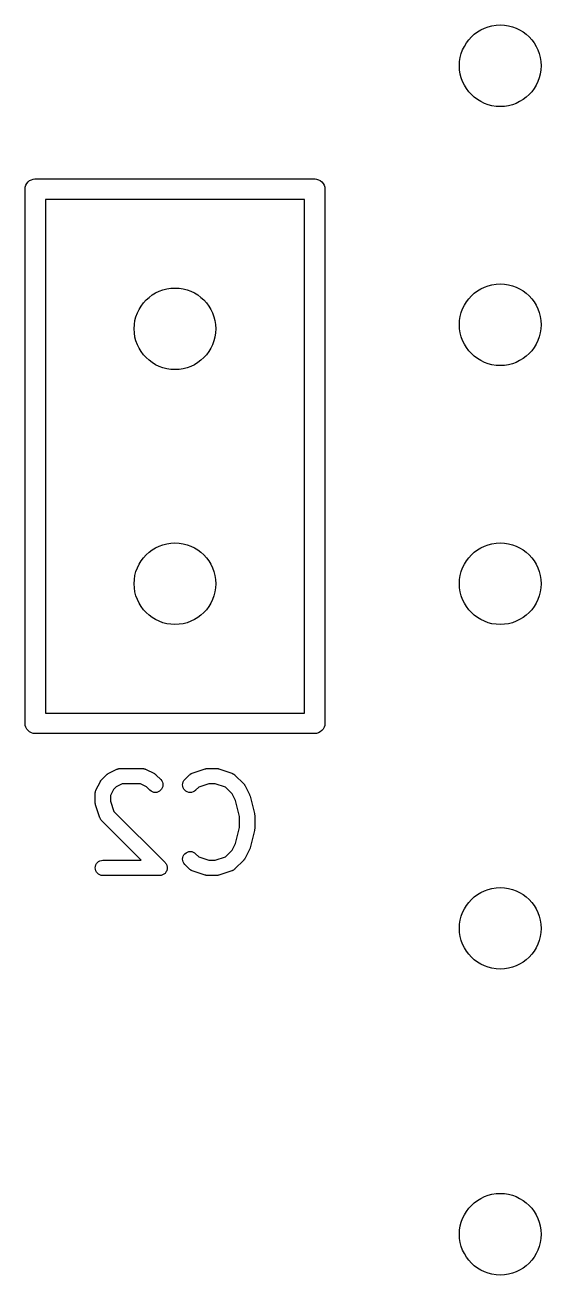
# Model space of a CAD drawing. Extents: x 4.93 to 6.76, y -5.59 to -2.93.
# Drawn here: x 5.513 to 5.7122, y -5.4882 to -5.0055 of the extents above; entities that cross this region are included whole.
import ezdxf

# ---------------------------------------------------------------- set-up
doc = ezdxf.new("R2010")
doc.units = 0
doc.header["$MEASUREMENT"] = 0
doc.layers.add('BLACK', color=7, linetype='CONTINUOUS')

msp = doc.modelspace()

# ---------------------------------------------------------------- linework, layer by layer
at = {"layer": 'BLACK', "linetype": 'CONTINUOUS'}
for p, q in [((5.51305, -5.06813), (5.51327, -5.06738)), ((5.51327, -5.06738), (5.51364, -5.0667)), ((5.51364, -5.0667), (5.51413, -5.0661)), ((5.51413, -5.0661), (5.51473, -5.06561)), ((5.51473, -5.06561), (5.51542, -5.06524)), ((5.51542, -5.06524), (5.51616, -5.06502)), ((5.51616, -5.06502), (5.51674, -5.06496)), ((5.51674, -5.06496), (5.51693, -5.06494)), ((5.51693, -5.06494), (5.51712, -5.06496)), ((5.51712, -5.06496), (5.62461, -5.06496)), ((5.62461, -5.06496), (5.6248, -5.06494)), ((5.6248, -5.06494), (5.625, -5.06496)), ((5.625, -5.06496), (5.62557, -5.06502)), ((5.62557, -5.06502), (5.62632, -5.06524)), ((5.62632, -5.06524), (5.627, -5.06561)), ((5.627, -5.06561), (5.6276, -5.0661)), ((5.6276, -5.0661), (5.62809, -5.0667)), ((5.62809, -5.0667), (5.62846, -5.06738)), ((5.62846, -5.06738), (5.62868, -5.06813)), ((5.51297, -5.0689), (5.51305, -5.06813)), ((5.51299, -5.06909), (5.51297, -5.0689)), ((5.51299, -5.275), (5.51299, -5.06909)), ((5.52087, -5.07283), (5.52087, -5.27126)), ((5.62087, -5.07283), (5.52087, -5.07283)), ((5.62087, -5.27126), (5.62087, -5.07283)), ((5.62868, -5.06813), (5.62876, -5.0689)), ((5.62876, -5.0689), (5.62874, -5.06909)), ((5.62874, -5.06909), (5.62874, -5.275)), ((5.51297, -5.2752), (5.51299, -5.275)), ((5.51305, -5.27597), (5.51297, -5.2752)), ((5.52087, -5.27126), (5.62087, -5.27126)), ((5.62876, -5.2752), (5.62868, -5.27597)), ((5.62874, -5.275), (5.62876, -5.2752)), ((5.51327, -5.27671), (5.51305, -5.27597)), ((5.51364, -5.27739), (5.51327, -5.27671)), ((5.51379, -5.27758), (5.51364, -5.27739)), ((5.51413, -5.27799), (5.51379, -5.27758)), ((5.51473, -5.27849), (5.51413, -5.27799)), ((5.51542, -5.27885), (5.51473, -5.27849)), ((5.51616, -5.27908), (5.51542, -5.27885)), ((5.51693, -5.27915), (5.51616, -5.27908)), ((5.51712, -5.27913), (5.51693, -5.27915)), ((5.62461, -5.27913), (5.51712, -5.27913)), ((5.6248, -5.27915), (5.62461, -5.27913)), ((5.625, -5.27913), (5.6248, -5.27915)), ((5.62557, -5.27908), (5.625, -5.27913)), ((5.62632, -5.27885), (5.62557, -5.27908)), ((5.627, -5.27849), (5.62632, -5.27885)), ((5.6276, -5.27799), (5.627, -5.27849)), ((5.62809, -5.27739), (5.6276, -5.27799)), ((5.62846, -5.27671), (5.62809, -5.27739)), ((5.62868, -5.27597), (5.62846, -5.27671)), ((5.54447, -5.29502), (5.54459, -5.29491)), ((5.54459, -5.29491), (5.5447, -5.29484)), ((5.5447, -5.29484), (5.54479, -5.29477)), ((5.54479, -5.29477), (5.54494, -5.29469)), ((5.54494, -5.29469), (5.54508, -5.2946)), ((5.54508, -5.2946), (5.54845, -5.29292)), ((5.54845, -5.29292), (5.54849, -5.2929)), ((5.54849, -5.2929), (5.54857, -5.29287)), ((5.54857, -5.29287), (5.54865, -5.29283)), ((5.54865, -5.29283), (5.54884, -5.29277)), ((5.54884, -5.29277), (5.54903, -5.2927)), ((5.54903, -5.2927), (5.54912, -5.29269)), ((5.54912, -5.29269), (5.5492, -5.29266)), ((5.5492, -5.29266), (5.5494, -5.29264)), ((5.5494, -5.29264), (5.5496, -5.29261)), ((5.5496, -5.29261), (5.54969, -5.29261)), ((5.54969, -5.29261), (5.54977, -5.2926)), ((5.54977, -5.2926), (5.55821, -5.2926)), ((5.55821, -5.2926), (5.55825, -5.2926)), ((5.55825, -5.2926), (5.55834, -5.29261)), ((5.55834, -5.29261), (5.55843, -5.29261)), ((5.55843, -5.29261), (5.55863, -5.29265)), ((5.55863, -5.29265), (5.55883, -5.29267)), ((5.55883, -5.29267), (5.55891, -5.29269)), ((5.55891, -5.29269), (5.55899, -5.29271)), ((5.55899, -5.29271), (5.55918, -5.29278)), ((5.55918, -5.29278), (5.55937, -5.29284)), ((5.55937, -5.29284), (5.55945, -5.29288)), ((5.55945, -5.29288), (5.55953, -5.29292)), ((5.55953, -5.29292), (5.56291, -5.2946)), ((5.56291, -5.2946), (5.56294, -5.29462)), ((5.56294, -5.29462), (5.56308, -5.29471)), ((5.56308, -5.29471), (5.56323, -5.29479)), ((5.56323, -5.29479), (5.56332, -5.29487)), ((5.56332, -5.29487), (5.56343, -5.29494)), ((5.56343, -5.29494), (5.56355, -5.29505)), ((5.57653, -5.29501), (5.57669, -5.29489)), ((5.57669, -5.29489), (5.57685, -5.29477)), ((5.57685, -5.29477), (5.57693, -5.29473)), ((5.57693, -5.29473), (5.577, -5.29468)), ((5.577, -5.29468), (5.57718, -5.2946)), ((5.57718, -5.2946), (5.57736, -5.2945)), ((5.57736, -5.2945), (5.57745, -5.29448)), ((5.57745, -5.29448), (5.57753, -5.29444)), ((5.57753, -5.29444), (5.58259, -5.29276)), ((5.58259, -5.29276), (5.58263, -5.29274)), ((5.58263, -5.29274), (5.58279, -5.29271)), ((5.58279, -5.29271), (5.58295, -5.29266)), ((5.58295, -5.29266), (5.58307, -5.29265)), ((5.58307, -5.29265), (5.58319, -5.29262)), ((5.58319, -5.29262), (5.58336, -5.29262)), ((5.58336, -5.29262), (5.58352, -5.2926)), ((5.58352, -5.2926), (5.5869, -5.2926)), ((5.5869, -5.2926), (5.58694, -5.2926)), ((5.58694, -5.2926), (5.5871, -5.29262)), ((5.5871, -5.29262), (5.58727, -5.29263)), ((5.58727, -5.29263), (5.58739, -5.29265)), ((5.58739, -5.29265), (5.58751, -5.29267)), ((5.58751, -5.29267), (5.58767, -5.29272)), ((5.58767, -5.29272), (5.58783, -5.29276)), ((5.58783, -5.29276), (5.59289, -5.29444)), ((5.59289, -5.29444), (5.59293, -5.29446)), ((5.59293, -5.29446), (5.59301, -5.29449)), ((5.59301, -5.29449), (5.59309, -5.29452)), ((5.59309, -5.29452), (5.59327, -5.29461)), ((5.59327, -5.29461), (5.59345, -5.2947)), ((5.59345, -5.2947), (5.59352, -5.29475)), ((5.59352, -5.29475), (5.5936, -5.29479)), ((5.5936, -5.29479), (5.59376, -5.29492)), ((5.59376, -5.29492), (5.59392, -5.29504)), ((5.54038, -5.30099), (5.54207, -5.29761)), ((5.54207, -5.29761), (5.54209, -5.29757)), ((5.54209, -5.29757), (5.54218, -5.29743)), ((5.54218, -5.29743), (5.54226, -5.29729)), ((5.54226, -5.29729), (5.54234, -5.29719)), ((5.54234, -5.29719), (5.5424, -5.29709)), ((5.5424, -5.29709), (5.54252, -5.29697)), ((5.54252, -5.29697), (5.54263, -5.29684)), ((5.54263, -5.29684), (5.54431, -5.29516)), ((5.54431, -5.29516), (5.54434, -5.29513)), ((5.54434, -5.29513), (5.54447, -5.29502)), ((5.54815, -5.29967), (5.54714, -5.30068)), ((5.55047, -5.29851), (5.54815, -5.29967)), ((5.55751, -5.29851), (5.55047, -5.29851)), ((5.55984, -5.29967), (5.55751, -5.29851)), ((5.56119, -5.30102), (5.55984, -5.29967)), ((5.56355, -5.29505), (5.56367, -5.29516)), ((5.56367, -5.29516), (5.56536, -5.29684)), ((5.56536, -5.29684), (5.56539, -5.29687)), ((5.56539, -5.29687), (5.56575, -5.29732)), ((5.56575, -5.29732), (5.56601, -5.29783)), ((5.56616, -5.29954), (5.56599, -5.30009)), ((5.56601, -5.29783), (5.56618, -5.29839)), ((5.56623, -5.29896), (5.56616, -5.29954)), ((5.56618, -5.29839), (5.56623, -5.29896)), ((5.57382, -5.29892), (5.57388, -5.29835)), ((5.57387, -5.29949), (5.57382, -5.29892)), ((5.57404, -5.30005), (5.57387, -5.29949)), ((5.57388, -5.29835), (5.57405, -5.2978)), ((5.57405, -5.2978), (5.57432, -5.29729)), ((5.57432, -5.29729), (5.57468, -5.29684)), ((5.57468, -5.29684), (5.57637, -5.29516)), ((5.57637, -5.29516), (5.5764, -5.29513)), ((5.5764, -5.29513), (5.57647, -5.29507)), ((5.57647, -5.29507), (5.57653, -5.29501)), ((5.584, -5.29851), (5.58005, -5.29982)), ((5.58642, -5.29851), (5.584, -5.29851)), ((5.59036, -5.29982), (5.58642, -5.29851)), ((5.59392, -5.29504), (5.59398, -5.2951)), ((5.59398, -5.2951), (5.59405, -5.29516)), ((5.59405, -5.29516), (5.59742, -5.29853)), ((5.59742, -5.29853), (5.59745, -5.29856)), ((5.59745, -5.29856), (5.59755, -5.29869)), ((5.59755, -5.29869), (5.59767, -5.29881)), ((5.59767, -5.29881), (5.59773, -5.29891)), ((5.59773, -5.29891), (5.59781, -5.29901)), ((5.59781, -5.29901), (5.59788, -5.29916)), ((5.59788, -5.29916), (5.59797, -5.2993)), ((5.59797, -5.2993), (5.59966, -5.30267)), ((5.54007, -5.30226), (5.54008, -5.30218)), ((5.54007, -5.30231), (5.54007, -5.30226)), ((5.54007, -5.30568), (5.54007, -5.30231)), ((5.54008, -5.30209), (5.54012, -5.30189)), ((5.54008, -5.30218), (5.54008, -5.30209)), ((5.54012, -5.30189), (5.54014, -5.30169)), ((5.54014, -5.30169), (5.54016, -5.30161)), ((5.54016, -5.30161), (5.54018, -5.30152)), ((5.54018, -5.30152), (5.54025, -5.30133)), ((5.54025, -5.30133), (5.54031, -5.30114)), ((5.54031, -5.30114), (5.54035, -5.30107)), ((5.54035, -5.30107), (5.54038, -5.30099)), ((5.54714, -5.30068), (5.54598, -5.303)), ((5.54598, -5.303), (5.54598, -5.3052)), ((5.56163, -5.30139), (5.56119, -5.30102)), ((5.56214, -5.30166), (5.56163, -5.30139)), ((5.56269, -5.30183), (5.56214, -5.30166)), ((5.56326, -5.30188), (5.56269, -5.30183)), ((5.56384, -5.30183), (5.56326, -5.30188)), ((5.56439, -5.30167), (5.56384, -5.30183)), ((5.5649, -5.3014), (5.56439, -5.30167)), ((5.56535, -5.30103), (5.5649, -5.3014)), ((5.56572, -5.30059), (5.56535, -5.30103)), ((5.56599, -5.30009), (5.56572, -5.30059)), ((5.57431, -5.30056), (5.57404, -5.30005)), ((5.57467, -5.301), (5.57431, -5.30056)), ((5.57511, -5.30137), (5.57467, -5.301)), ((5.57562, -5.30165), (5.57511, -5.30137)), ((5.57617, -5.30182), (5.57562, -5.30165)), ((5.57674, -5.30188), (5.57617, -5.30182)), ((5.57731, -5.30183), (5.57674, -5.30188)), ((5.57787, -5.30167), (5.57731, -5.30183)), ((5.57838, -5.30141), (5.57787, -5.30167)), ((5.57883, -5.30105), (5.57838, -5.30141)), ((5.57886, -5.30102), (5.57883, -5.30105)), ((5.58005, -5.29982), (5.57886, -5.30102)), ((5.59291, -5.30237), (5.59036, -5.29982)), ((5.59423, -5.30502), (5.59291, -5.30237)), ((5.59966, -5.30267), (5.59968, -5.30271)), ((5.59968, -5.30271), (5.59968, -5.30272)), ((5.59968, -5.30272), (5.59969, -5.30273)), ((5.59969, -5.30273), (5.59978, -5.30299)), ((5.59978, -5.30299), (5.59988, -5.30325)), ((5.59988, -5.30325), (5.59988, -5.30326)), ((5.59988, -5.30326), (5.59988, -5.30328)), ((5.59988, -5.30328), (5.60157, -5.31003)), ((5.54009, -5.30585), (5.54007, -5.30568)), ((5.54009, -5.30601), (5.54009, -5.30585)), ((5.54012, -5.30613), (5.54009, -5.30601)), ((5.54013, -5.30625), (5.54012, -5.30613)), ((5.54018, -5.30641), (5.54013, -5.30625)), ((5.54021, -5.30658), (5.54018, -5.30641)), ((5.54022, -5.30661), (5.54021, -5.30658)), ((5.54191, -5.31168), (5.54022, -5.30661)), ((5.54598, -5.3052), (5.54729, -5.30915)), ((5.54729, -5.30915), (5.56705, -5.3289)), ((5.59575, -5.31111), (5.59423, -5.30502)), ((5.54195, -5.31176), (5.54191, -5.31168)), ((5.54197, -5.31184), (5.54195, -5.31176)), ((5.54206, -5.31202), (5.54197, -5.31184)), ((5.54215, -5.3122), (5.54206, -5.31202)), ((5.5422, -5.31227), (5.54215, -5.3122)), ((5.54224, -5.31235), (5.5422, -5.31227)), ((5.54236, -5.31251), (5.54224, -5.31235)), ((5.54248, -5.31267), (5.54236, -5.31251)), ((5.54254, -5.31273), (5.54248, -5.31267)), ((5.5426, -5.3128), (5.54254, -5.31273)), ((5.54263, -5.31283), (5.5426, -5.3128)), ((5.55783, -5.32804), (5.54263, -5.31283)), ((5.59575, -5.31544), (5.59575, -5.31111)), ((5.60157, -5.31003), (5.60158, -5.31007)), ((5.60158, -5.31007), (5.60159, -5.31012)), ((5.60159, -5.31012), (5.6016, -5.31017)), ((5.6016, -5.31017), (5.60163, -5.3104)), ((5.60163, -5.3104), (5.60166, -5.31064)), ((5.60166, -5.31064), (5.60165, -5.31069)), ((5.60165, -5.31069), (5.60166, -5.31074)), ((5.60166, -5.31074), (5.60166, -5.3158)), ((5.59423, -5.32152), (5.59575, -5.31544)), ((5.60157, -5.31652), (5.59988, -5.32327)), ((5.60158, -5.31647), (5.60157, -5.31652)), ((5.60159, -5.31642), (5.60158, -5.31647)), ((5.60162, -5.31618), (5.60159, -5.31642)), ((5.60166, -5.31595), (5.60162, -5.31618)), ((5.60166, -5.31585), (5.60165, -5.3159)), ((5.60165, -5.3159), (5.60166, -5.31595)), ((5.60166, -5.3158), (5.60166, -5.31585)), ((5.59291, -5.32418), (5.59423, -5.32152)), ((5.59966, -5.32387), (5.59797, -5.32725)), ((5.59967, -5.32385), (5.59966, -5.32386)), ((5.59966, -5.32386), (5.59966, -5.32387)), ((5.59977, -5.32359), (5.59967, -5.32385)), ((5.59987, -5.32334), (5.59977, -5.32359)), ((5.59988, -5.32327), (5.59987, -5.32331)), ((5.59987, -5.32331), (5.59987, -5.32332)), ((5.59987, -5.32332), (5.59987, -5.32334)), ((5.54095, -5.32889), (5.54139, -5.32853)), ((5.54139, -5.32853), (5.5419, -5.32826)), ((5.5419, -5.32826), (5.54245, -5.32809)), ((5.54245, -5.32809), (5.54303, -5.32804)), ((5.54303, -5.32804), (5.55783, -5.32804)), ((5.57382, -5.32758), (5.57388, -5.32701)), ((5.57387, -5.32816), (5.57382, -5.32758)), ((5.57403, -5.32871), (5.57387, -5.32816)), ((5.57388, -5.32701), (5.57405, -5.32646)), ((5.5743, -5.32922), (5.57403, -5.32871)), ((5.57405, -5.32646), (5.57433, -5.32596)), ((5.57433, -5.32596), (5.5747, -5.32551)), ((5.5747, -5.32551), (5.57515, -5.32515)), ((5.57515, -5.32515), (5.57566, -5.32488)), ((5.57566, -5.32488), (5.57621, -5.32472)), ((5.57621, -5.32472), (5.57678, -5.32466)), ((5.57678, -5.32466), (5.57736, -5.32472)), ((5.57736, -5.32472), (5.57791, -5.32489)), ((5.57791, -5.32489), (5.57841, -5.32516)), ((5.57841, -5.32516), (5.57886, -5.32553)), ((5.57886, -5.32553), (5.58005, -5.32672)), ((5.58005, -5.32672), (5.584, -5.32804)), ((5.584, -5.32804), (5.58642, -5.32804)), ((5.58642, -5.32804), (5.59036, -5.32672)), ((5.59036, -5.32672), (5.59291, -5.32418)), ((5.59742, -5.32802), (5.59405, -5.33139)), ((5.59753, -5.32789), (5.59742, -5.32802)), ((5.59764, -5.32777), (5.59753, -5.32789)), ((5.59771, -5.32767), (5.59764, -5.32777)), ((5.59779, -5.32757), (5.59771, -5.32767)), ((5.59786, -5.32742), (5.59779, -5.32757)), ((5.59795, -5.32729), (5.59786, -5.32742)), ((5.59797, -5.32725), (5.59795, -5.32729)), ((5.54007, -5.33097), (5.54013, -5.3304)), ((5.54013, -5.33154), (5.54007, -5.33097)), ((5.54013, -5.3304), (5.5403, -5.32985)), ((5.54029, -5.3321), (5.54013, -5.33154)), ((5.54056, -5.33261), (5.54029, -5.3321)), ((5.5403, -5.32985), (5.54058, -5.32934)), ((5.54092, -5.33306), (5.54056, -5.33261)), ((5.54058, -5.32934), (5.54095, -5.32889)), ((5.54136, -5.33343), (5.54092, -5.33306)), ((5.54186, -5.3337), (5.54136, -5.33343)), ((5.56659, -5.33345), (5.56633, -5.33359)), ((5.56681, -5.33327), (5.56659, -5.33345)), ((5.56659, -5.33345), (5.56659, -5.33345)), ((5.56659, -5.33345), (5.56659, -5.33345)), ((5.56703, -5.33309), (5.56681, -5.33327)), ((5.56704, -5.33309), (5.56703, -5.33309)), ((5.56722, -5.33287), (5.56704, -5.33309)), ((5.56704, -5.33309), (5.56704, -5.33309)), ((5.56705, -5.3289), (5.56707, -5.32892)), ((5.56707, -5.32892), (5.56707, -5.32892)), ((5.56707, -5.32892), (5.56707, -5.32892)), ((5.56707, -5.32892), (5.56708, -5.32893)), ((5.56708, -5.32893), (5.56726, -5.32916)), ((5.5674, -5.33265), (5.56722, -5.33287)), ((5.56726, -5.32916), (5.56743, -5.32937)), ((5.56741, -5.33264), (5.5674, -5.33265)), ((5.56754, -5.3324), (5.56741, -5.33264)), ((5.56741, -5.33264), (5.56741, -5.33264)), ((5.56743, -5.32937), (5.56743, -5.32938)), ((5.56743, -5.32938), (5.56744, -5.32938)), ((5.56744, -5.32938), (5.56757, -5.32964)), ((5.56768, -5.33214), (5.56754, -5.3324)), ((5.56757, -5.32964), (5.5677, -5.32988)), ((5.56777, -5.33186), (5.56768, -5.33213)), ((5.56768, -5.33213), (5.56768, -5.33214)), ((5.56768, -5.33214), (5.56768, -5.33214)), ((5.5677, -5.32988), (5.5677, -5.32989)), ((5.5677, -5.32989), (5.5677, -5.32989)), ((5.5677, -5.32989), (5.56778, -5.33017)), ((5.56785, -5.33159), (5.56777, -5.33186)), ((5.56778, -5.33017), (5.56786, -5.33044)), ((5.56788, -5.3313), (5.56785, -5.33158)), ((5.56785, -5.33158), (5.56785, -5.33159)), ((5.56785, -5.33159), (5.56785, -5.33159)), ((5.56786, -5.33044), (5.56786, -5.33044)), ((5.56786, -5.33044), (5.56786, -5.33045)), ((5.56786, -5.33045), (5.56789, -5.33073)), ((5.56791, -5.33102), (5.56788, -5.3313)), ((5.56789, -5.33073), (5.56791, -5.33101)), ((5.56791, -5.33101), (5.56791, -5.33102)), ((5.56791, -5.33102), (5.56791, -5.33102)), ((5.57465, -5.32967), (5.5743, -5.32922)), ((5.57468, -5.3297), (5.57465, -5.32967)), ((5.57637, -5.33139), (5.57468, -5.3297)), ((5.57644, -5.33145), (5.57637, -5.33139)), ((5.5765, -5.33151), (5.57644, -5.33145)), ((5.57666, -5.33163), (5.5765, -5.33151)), ((5.57682, -5.33176), (5.57666, -5.33163)), ((5.57689, -5.3318), (5.57682, -5.33176)), ((5.57696, -5.33185), (5.57689, -5.3318)), ((5.57715, -5.33193), (5.57696, -5.33185)), ((5.57732, -5.33203), (5.57715, -5.33193)), ((5.57741, -5.33205), (5.57732, -5.33203)), ((5.57749, -5.33209), (5.57741, -5.33205)), ((5.57753, -5.3321), (5.57749, -5.33209)), ((5.58259, -5.33379), (5.57753, -5.3321)), ((5.59289, -5.3321), (5.58783, -5.33379)), ((5.59297, -5.33207), (5.59289, -5.3321)), ((5.59305, -5.33204), (5.59297, -5.33207)), ((5.59323, -5.33195), (5.59305, -5.33204)), ((5.59342, -5.33187), (5.59323, -5.33195)), ((5.59349, -5.33182), (5.59342, -5.33187)), ((5.59357, -5.33178), (5.59349, -5.33182)), ((5.59372, -5.33165), (5.59357, -5.33178)), ((5.59389, -5.33154), (5.59372, -5.33165)), ((5.59395, -5.33147), (5.59389, -5.33154)), ((5.59402, -5.33142), (5.59395, -5.33147)), ((5.59405, -5.33139), (5.59402, -5.33142)), ((5.54241, -5.33388), (5.54186, -5.3337)), ((5.54298, -5.33394), (5.54241, -5.33388)), ((5.54303, -5.33394), (5.54298, -5.33394)), ((5.56496, -5.33394), (5.54303, -5.33394)), ((5.56524, -5.33392), (5.56496, -5.33394)), ((5.56552, -5.33389), (5.56524, -5.33392)), ((5.56553, -5.33389), (5.56552, -5.33389)), ((5.5658, -5.33381), (5.56553, -5.33389)), ((5.56553, -5.33389), (5.56553, -5.33389)), ((5.56608, -5.33372), (5.5658, -5.33381)), ((5.56609, -5.33372), (5.56608, -5.33372)), ((5.56608, -5.33372), (5.56608, -5.33372)), ((5.56633, -5.33359), (5.56609, -5.33372)), ((5.58275, -5.33383), (5.58259, -5.33379)), ((5.58291, -5.33388), (5.58275, -5.33383)), ((5.58303, -5.33389), (5.58291, -5.33388)), ((5.58315, -5.33392), (5.58303, -5.33389)), ((5.58331, -5.33392), (5.58315, -5.33392)), ((5.58348, -5.33394), (5.58331, -5.33392)), ((5.58352, -5.33394), (5.58348, -5.33394)), ((5.5869, -5.33394), (5.58352, -5.33394)), ((5.58706, -5.33393), (5.5869, -5.33394)), ((5.58723, -5.33392), (5.58706, -5.33393)), ((5.58735, -5.3339), (5.58723, -5.33392)), ((5.58747, -5.33389), (5.58735, -5.3339)), ((5.58763, -5.33384), (5.58747, -5.33389)), ((5.58779, -5.3338), (5.58763, -5.33384)), ((5.58783, -5.33379), (5.58779, -5.3338))]:
    msp.add_line(p, q, dxfattribs=at)
at = {"layer": 'BLACK'}
for centre in [(5.69646, -5.02126), (5.69646, -5.12126), (5.57087, -5.12283), (5.57087, -5.22126), (5.69646, -5.22126), (5.69646, -5.35433), (5.69646, -5.47244)]:
    msp.add_circle(centre, 0.01575, dxfattribs=at)

doc.saveas('drawing.dxf')
